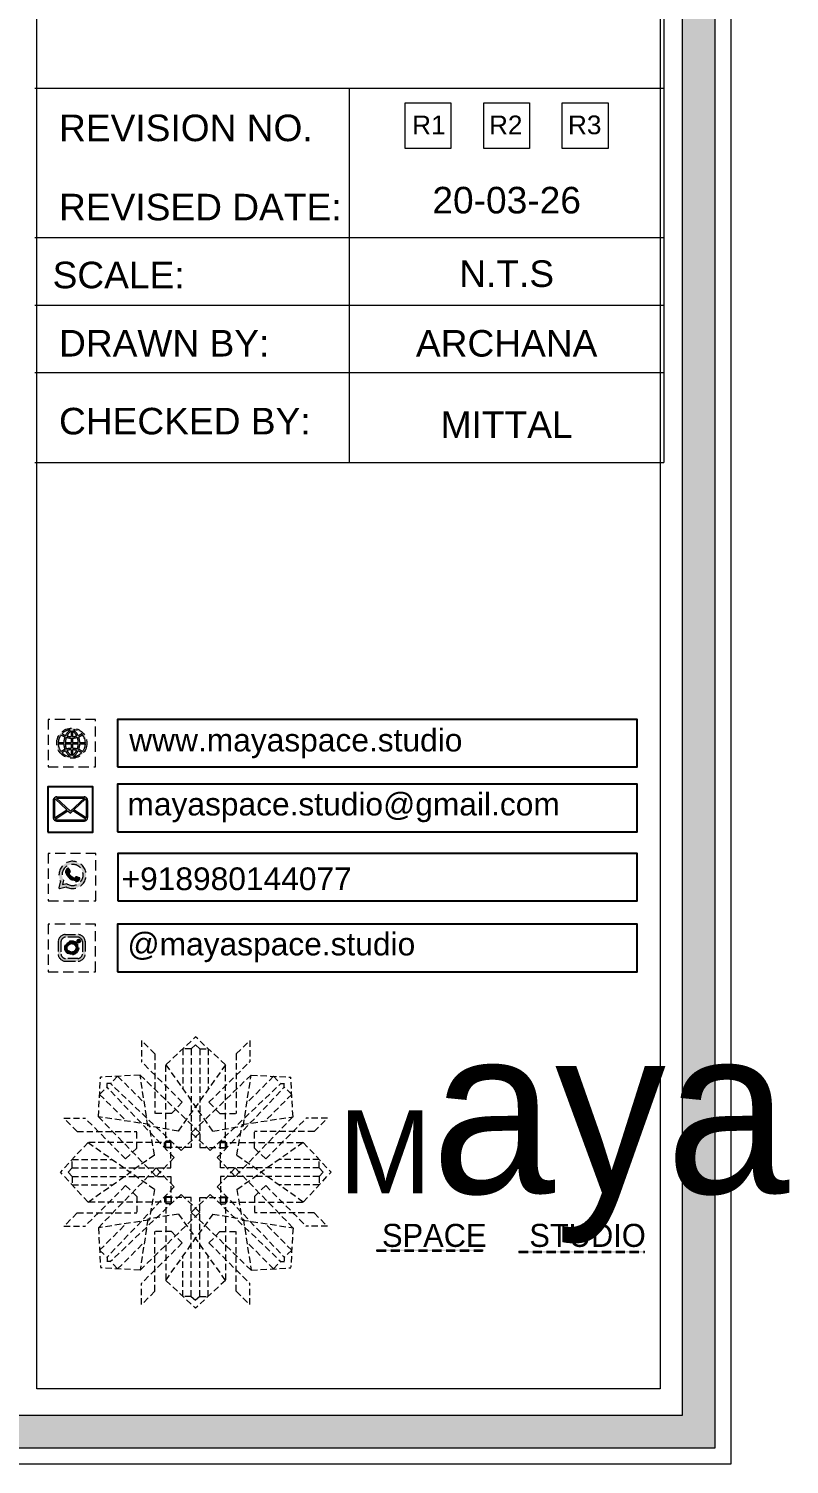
# Model space of a CAD drawing. Header units: millimetres. Extents: x 56222 to 3066687, y -650199 to -121287.
# Drawn here: x 134861.8 to 134896.4, y -182919.5 to -182854.1 of the extents above; entities that cross this region are included whole.
import ezdxf
from ezdxf.enums import TextEntityAlignment as Align

# ---------------------------------------------------------------- set-up
doc = ezdxf.new("R2010")
doc.units = ezdxf.units.MM
doc.header["$MEASUREMENT"] = 0
doc.linetypes.add('DASHEDX2', pattern=[1.5, 1, -0.5])
doc.layers.add('Dimension', color=10, linetype='DASHEDX2', lineweight=20)
doc.layers.add('NAME PLATE', color=7, linetype='Continuous', lineweight=25)
doc.styles.add('Arial', font='arial.ttf')
doc.styles.get("Standard").update_dxf_attribs({"font": 'arial.ttf', "height": 6})

# ---------------------------------------------------------------- blocks, each defined once
blk = doc.blocks.new('FSFSF')
at = {"color": 42, "lineweight": 5, "true_color": 0xe0ac11}
for p, q in [((28600.03, 143.51), (28600.03, 140.16)), ((28602.15, 141.41), (28600.03, 143.51)), ((28603.86, 139.69), (28608.58, 144.08)), ((28613.31, 139.69), (28608.58, 144.08)), ((28615.02, 141.41), (28617.14, 143.51)), ((28617.14, 143.51), (28617.14, 140.16)), ((28602.15, 141.41), (28602.15, 131.95)), ((28607.9, 142.22), (28606.58, 142.22)), ((28606.58, 142.22), (28606.58, 135.84)), ((28607.9, 142.22), (28608.58, 142.85)), ((28607.9, 142.22), (28607.9, 126.58)), ((28609.27, 142.22), (28608.59, 142.85)), ((28609.27, 142.22), (28609.27, 126.58)), ((28609.27, 142.22), (28610.59, 142.22)), ((28610.59, 142.22), (28610.59, 135.84)), ((28615.02, 141.41), (28615.02, 131.95)), ((28606.47, 133.76), (28600.03, 140.16)), ((28603.86, 126.58), (28603.86, 139.69)), ((28603.86, 139.69), (28608.58, 133.02)), ((28613.31, 139.69), (28608.59, 133.02)), ((28610.7, 133.76), (28617.14, 140.16)), ((28613.31, 126.58), (28613.31, 139.69)), ((28593.19, 131.45), (28593.54, 137.71)), ((28599.8, 138.06), (28593.54, 137.71)), ((28595.12, 136.69), (28594.53, 136.69)), ((28594.56, 136.12), (28594.56, 136.71)), ((28596.24, 137.86), (28595.12, 136.69)), ((28606.27, 126.08), (28595.12, 136.69)), ((28596.24, 137.86), (28600.47, 133.65)), ((28601.03, 130), (28599.8, 138.06)), ((28599.8, 138.05), (28608.58, 129.56)), ((28617.37, 138.05), (28608.59, 129.56)), ((28610.9, 126.08), (28622.05, 136.69)), ((28616.14, 130), (28617.37, 138.06)), ((28620.93, 137.86), (28616.7, 133.65)), ((28617.37, 138.06), (28623.63, 137.71)), ((28620.93, 137.86), (28622.05, 136.69)), ((28622.05, 136.69), (28622.64, 136.69)), ((28622.62, 136.12), (28622.62, 136.71)), ((28624, 131.45), (28623.65, 137.71)), ((28593.39, 135), (28594.56, 136.12)), ((28593.39, 135), (28597.6, 130.78)), ((28605.17, 124.98), (28594.56, 136.12)), ((28612.02, 124.98), (28622.62, 136.12)), ((28623.8, 135), (28619.59, 130.78)), ((28623.8, 135), (28622.62, 136.12)), ((28604.75, 131.95), (28602.15, 131.95)), ((28606.47, 133.76), (28604.75, 131.95)), ((28605.86, 129.18), (28608.58, 133.02)), ((28611.31, 129.18), (28608.59, 133.02)), ((28610.7, 133.76), (28612.42, 131.95)), ((28612.42, 131.95), (28615.02, 131.95)), ((28587.73, 131.22), (28591.08, 131.22)), ((28589.84, 129.1), (28587.73, 131.22)), ((28597.49, 124.78), (28591.08, 131.22)), ((28593.19, 131.45), (28601.69, 122.67)), ((28601.25, 130.22), (28593.19, 131.45)), ((28605.86, 129.18), (28601.03, 130)), ((28602.07, 125.39), (28601.25, 130.22)), ((28611.31, 129.18), (28616.14, 130)), ((28615.12, 125.39), (28615.94, 130.22)), ((28623.99, 131.45), (28615.5, 122.67)), ((28615.94, 130.22), (28624, 131.45)), ((28619.7, 124.78), (28626.1, 131.22)), ((28629.45, 131.22), (28626.1, 131.22)), ((28627.34, 129.1), (28629.45, 131.22)), ((28591.56, 127.39), (28587.17, 122.66)), ((28589.84, 129.1), (28599.29, 129.1)), ((28604.66, 127.39), (28591.56, 127.39)), ((28591.56, 127.39), (28598.23, 122.67)), ((28599.29, 126.5), (28599.29, 129.1)), ((28603.68, 126.54), (28603.68, 127.39)), ((28604.71, 127.57), (28603.86, 127.57)), ((28604.66, 123.35), (28604.66, 127.39)), ((28604.7, 126.58), (28604.71, 127.57)), ((28606.27, 126.08), (28608.58, 128.27)), ((28607.9, 128.92), (28608.58, 129.56)), ((28607.9, 128.92), (28608.58, 128.27)), ((28609.27, 128.92), (28608.59, 129.56)), ((28609.27, 128.92), (28608.59, 128.27)), ((28610.9, 126.08), (28608.59, 128.27)), ((28612.46, 126.58), (28612.46, 127.57)), ((28612.46, 127.57), (28613.31, 127.57)), ((28612.52, 123.35), (28612.52, 127.39)), ((28612.52, 127.39), (28625.63, 127.39)), ((28613.51, 126.54), (28613.51, 127.39)), ((28627.34, 129.1), (28617.89, 129.1)), ((28617.89, 126.5), (28617.89, 129.1)), ((28625.63, 127.39), (28618.96, 122.67)), ((28625.63, 127.39), (28630.02, 122.66)), ((28597.49, 124.78), (28599.29, 126.5)), ((28602.07, 125.39), (28598.23, 122.67)), ((28604.66, 126.54), (28603.68, 126.54)), ((28607.9, 126.58), (28603.86, 126.58)), ((28609.27, 126.58), (28613.31, 126.58)), ((28612.52, 126.54), (28613.51, 126.54)), ((28615.12, 125.39), (28618.96, 122.67)), ((28619.7, 124.78), (28617.89, 126.5)), ((28589.03, 123.35), (28588.4, 122.67)), ((28589.03, 123.35), (28589.03, 124.67)), ((28589.03, 124.67), (28595.4, 124.67)), ((28589.03, 123.35), (28604.66, 123.35)), ((28602.33, 123.35), (28601.69, 122.67)), ((28602.33, 123.35), (28602.97, 122.67)), ((28605.17, 124.98), (28602.97, 122.67)), ((28612.02, 124.98), (28614.21, 122.67)), ((28628.16, 123.35), (28612.52, 123.35)), ((28614.85, 123.35), (28614.21, 122.67)), ((28614.85, 123.35), (28615.5, 122.67)), ((28628.16, 124.67), (28621.78, 124.67)), ((28628.16, 123.35), (28628.16, 124.67)), ((28628.16, 123.35), (28628.78, 122.67)), ((28591.56, 117.94), (28587.17, 122.66)), ((28589.03, 121.98), (28588.4, 122.65)), ((28589.03, 121.98), (28604.66, 121.98)), ((28589.03, 121.98), (28589.03, 120.66)), ((28589.03, 120.66), (28595.4, 120.66)), ((28597.49, 120.54), (28591.08, 114.11)), ((28591.56, 117.94), (28598.23, 122.65)), ((28593.19, 113.88), (28601.69, 122.65)), ((28597.49, 120.54), (28599.29, 118.83)), ((28602.07, 119.94), (28598.23, 122.65)), ((28602.33, 121.98), (28601.69, 122.65)), ((28602.33, 121.98), (28602.97, 122.65)), ((28605.17, 120.35), (28602.97, 122.65)), ((28604.66, 121.98), (28604.66, 117.94)), ((28612.02, 120.35), (28614.21, 122.65)), ((28612.52, 121.98), (28612.52, 117.94)), ((28628.16, 121.98), (28612.52, 121.98)), ((28614.85, 121.98), (28614.21, 122.65)), ((28614.85, 121.98), (28615.5, 122.65)), ((28615.12, 119.94), (28618.96, 122.65)), ((28623.99, 113.88), (28615.5, 122.65)), ((28619.7, 120.54), (28617.89, 118.83)), ((28625.63, 117.94), (28618.96, 122.65)), ((28619.7, 120.54), (28626.1, 114.11)), ((28628.16, 120.66), (28621.78, 120.66)), ((28625.63, 117.94), (28630.02, 122.66)), ((28628.16, 121.98), (28628.78, 122.65)), ((28628.16, 121.98), (28628.16, 120.66)), ((28605.17, 120.35), (28594.56, 109.2)), ((28606.27, 119.15), (28595.12, 108.54)), ((28599.29, 118.83), (28599.29, 116.23)), ((28602.07, 119.94), (28601.25, 115.1)), ((28604.66, 118.78), (28603.68, 118.78)), ((28603.68, 118.78), (28603.68, 117.94)), ((28607.9, 118.65), (28603.86, 118.65)), ((28603.86, 118.65), (28603.86, 105.54)), ((28604.7, 118.65), (28604.71, 117.66)), ((28606.27, 119.15), (28608.58, 116.96)), ((28607.9, 103.01), (28607.9, 118.65)), ((28610.9, 119.15), (28608.59, 116.96)), ((28609.27, 118.65), (28613.31, 118.65)), ((28609.27, 103.01), (28609.27, 118.65)), ((28610.9, 119.15), (28622.05, 108.54)), ((28612.02, 120.35), (28622.62, 109.2)), ((28612.46, 118.65), (28612.46, 117.66)), ((28612.52, 118.78), (28613.51, 118.78)), ((28613.31, 118.65), (28613.31, 105.54)), ((28613.51, 118.78), (28613.51, 117.94)), ((28615.12, 119.94), (28615.94, 115.1)), ((28617.89, 118.83), (28617.89, 116.23)), ((28589.84, 116.23), (28587.73, 114.11)), ((28589.84, 116.23), (28599.29, 116.23)), ((28604.66, 117.94), (28591.56, 117.94)), ((28605.86, 116.05), (28601.03, 115.23)), ((28604.71, 117.66), (28603.86, 117.66)), ((28605.86, 116.05), (28608.58, 112.21)), ((28607.9, 116.31), (28608.58, 116.96)), ((28607.9, 116.31), (28608.58, 115.67)), ((28609.27, 116.31), (28608.59, 116.96)), ((28609.27, 116.31), (28608.59, 115.67)), ((28611.31, 116.05), (28608.59, 112.21)), ((28611.31, 116.05), (28616.14, 115.23)), ((28612.46, 117.66), (28613.31, 117.66)), ((28612.52, 117.94), (28625.63, 117.94)), ((28627.34, 116.23), (28617.89, 116.23)), ((28627.34, 116.23), (28629.45, 114.11)), ((28587.73, 114.11), (28591.08, 114.11)), ((28601.25, 115.1), (28593.19, 113.87)), ((28593.19, 113.87), (28593.54, 107.62)), ((28593.39, 110.32), (28597.6, 114.55)), ((28599.8, 107.17), (28608.58, 115.67)), ((28601.03, 115.23), (28599.8, 107.17)), ((28617.37, 107.17), (28608.59, 115.67)), ((28615.94, 115.1), (28624, 113.87)), ((28616.14, 115.23), (28617.37, 107.17)), ((28623.8, 110.32), (28619.59, 114.55)), ((28624, 113.87), (28623.65, 107.62)), ((28629.45, 114.11), (28626.1, 114.11)), ((28596.24, 107.37), (28600.47, 111.58)), ((28606.47, 111.47), (28600.03, 105.07)), ((28602.15, 103.82), (28602.15, 113.27)), ((28604.75, 113.27), (28602.15, 113.27)), ((28603.86, 105.54), (28608.58, 112.21)), ((28606.47, 111.47), (28604.75, 113.27)), ((28613.31, 105.54), (28608.59, 112.21)), ((28610.7, 111.47), (28612.42, 113.27)), ((28610.7, 111.47), (28617.14, 105.07)), ((28612.42, 113.27), (28615.02, 113.27)), ((28615.02, 103.82), (28615.02, 113.27)), ((28620.93, 107.37), (28616.7, 111.58)), ((28593.39, 110.32), (28594.56, 109.2)), ((28594.56, 109.2), (28594.56, 108.61)), ((28606.58, 103.01), (28606.58, 109.38)), ((28610.59, 103.01), (28610.59, 109.38)), ((28623.8, 110.32), (28622.62, 109.2)), ((28622.62, 109.2), (28622.62, 108.61)), ((28599.8, 107.17), (28593.54, 107.52)), ((28595.12, 108.54), (28594.53, 108.54)), ((28596.24, 107.37), (28595.12, 108.54)), ((28617.37, 107.17), (28623.63, 107.52)), ((28620.93, 107.37), (28622.05, 108.54)), ((28622.05, 108.54), (28622.64, 108.54)), ((28600.03, 101.71), (28600.03, 105.07)), ((28603.86, 105.54), (28608.58, 101.15)), ((28613.31, 105.54), (28608.58, 101.15)), ((28617.14, 101.71), (28617.14, 105.07)), ((28602.15, 103.82), (28600.03, 101.71)), ((28607.9, 103.01), (28606.58, 103.01)), ((28607.9, 103.01), (28608.58, 102.38)), ((28609.27, 103.01), (28608.59, 102.38)), ((28609.27, 103.01), (28610.59, 103.01)), ((28615.02, 103.82), (28617.14, 101.71))]:
    blk.add_line(p, q, dxfattribs=at)
blk = doc.blocks.new('hgwg')
at = {"layer": 'Dimension', "true_color": 0xd39e00}
h = blk.add_hatch(color=42, dxfattribs=at)
h.dxf.hatch_style = 1
h.paths.add_polyline_path([(27505.71, 45.05), (27494.27, 45.05), (27494.27, 44.9), (27505.71, 44.9)])
h = blk.add_hatch(color=42, dxfattribs=at)
h.dxf.hatch_style = 1
h.paths.add_polyline_path([(27523.3, 44.9), (27509.68, 44.9), (27509.68, 44.75), (27523.3, 44.75)])
at = {"layer": 'Dimension', "color": 42, "true_color": 0xd39e00}
for p, q in [((27494.27, 45.05), (27505.71, 45.05)), ((27494.27, 44.9), (27494.27, 45.05)), ((27494.27, 44.9), (27505.71, 44.9)), ((27505.71, 45.05), (27505.71, 44.9)), ((27509.68, 44.9), (27523.3, 44.9)), ((27509.68, 44.9), (27509.68, 44.75)), ((27509.68, 44.75), (27523.3, 44.75)), ((27523.3, 44.75), (27523.3, 44.9))]:
    blk.add_line(p, q, dxfattribs=at)
at = {"layer": 'Dimension', "color": 42, "true_color": 0xd39e00, "attachment_point": 1}
for s, width, insert, char_height in [('{\\fCinzel|b0|i0|c0|p2;\\H1.5x;M\\fAmsterdam One|b0|i0|c0|p2;\\H2x;aya}', 85.3277, (27490.17, 69.17), 6), ('{\\fCinzel|b0|i0|c0|p0;SPACE     STUDIO}', 66.129, (27494.83, 47.86), 2.5)]:
    blk.add_mtext_dynamic_manual_height_columns(s, width=width, gutter_width=30, heights=[0], dxfattribs=dict(at, insert=insert, char_height=char_height))
blk = doc.blocks.new('QEGW4TG')
at = {"layer": 'Dimension', "true_color": 0x000000}
h = blk.add_hatch(color=18, dxfattribs=at)
h.dxf.hatch_style = 1
h.paths.add_polyline_path([(2.69, 1.93, 0.170513), (2.95, 1.97, 0.190337), (3.11, 2.18, 0.316231), (3.07, 2.28), (2.79, 2.37, 0.273721), (2.69, 2.34, 0.040749), (2.63, 2.27, -0.441282), (2.53, 2.25, -0.11828), (2.06, 2.64, -0.441282), (2.07, 2.74, 0.040749), (2.13, 2.81, 0.290083), (2.14, 2.92), (2.01, 3.18, 0.316231), (1.91, 3.2, 0.190337), (1.73, 3, 0.170513), (1.72, 2.74, 0.252784)], flags=0)
h.paths.add_polyline_path([(1.19, 1.98), (1.03, 1.3, 0.550912), (1.11, 1.23), (1.75, 1.39, 6.344125)])
h.paths.add_polyline_path([(1.81, 1.7), (1.4, 1.6), (1.5, 2.03, -9.071339)], flags=16)
h.paths.add_polyline_path([(3.11, 2.16, -0.17811), (2.95, 1.97, -0.170513), (2.69, 1.93, -0.252784), (1.72, 2.74, -0.170513), (1.73, 3, -0.17811), (1.89, 3.19, -0.370089), (2.01, 3.18), (2.14, 2.92, -0.307185), (2.13, 2.8, -0.041087), (2.06, 2.73, 0.321676), (2.05, 2.65, 0.126524), (2.55, 2.24, 0.312216), (2.62, 2.26, -0.041087), (2.68, 2.34, -0.290673), (2.79, 2.37), (3.07, 2.28, -0.370089)], flags=0)
h = blk.add_hatch(color=18, dxfattribs=at)
h.dxf.hatch_style = 1
h.paths.add_polyline_path([(2.79, 2.37, 0.273721), (2.69, 2.34, 0.040749), (2.63, 2.27, -0.441282), (2.53, 2.25, -0.11828), (2.06, 2.64, -0.441282), (2.07, 2.74, 0.040749), (2.13, 2.81, 0.290083), (2.14, 2.92), (2.01, 3.18, 0.316231), (1.91, 3.2, 0.190337), (1.73, 3, 0.170513), (1.72, 2.74, 0.252784), (2.69, 1.93, 0.170513), (2.95, 1.97, 0.190337), (3.11, 2.18, 0.316231), (3.07, 2.28)])
for p, q in [((2.01, 3.18), (2.14, 2.92)), ((1.19, 1.98), (1.03, 1.3)), ((1.5, 2.03), (1.4, 1.6)), ((1.4, 1.6), (1.81, 1.7)), ((3.07, 2.28), (2.8, 2.36)), ((1.1, 1.23), (1.75, 1.39))]:
    blk.add_line(p, q)
blk.add_lwpolyline([(0, 0), (4.68, 0), (4.68, 4.68), (0, 4.68)], close=True)
for centre, radius, start, end in [((2.39, 2.56), 1.34, 241.4727, 205.6422), ((2.39, 2.56), 1.04, 235.9962, 210.8333), ((2.09, 2.87), 0.39, 159.7007, 198.4072), ((2.07, 2.87), 0.364, 118.9685, 159.3648), ((1.94, 3.12), 0.0896, 41.8985, 123.1344), ((2.05, 2.87), 0.104, 320.3924, 28.6971), ((2.96, 3.23), 1.33, 201.4218, 258.1669), ((2.11, 2.68), 0.066, 135.9932, 224.8892), ((1.67, 3.16), 0.586, 312.4617, 321.8728), ((3.12, 3.42), 1.31, 216.5455, 243.5279), ((2.57, 2.3), 0.066, 234.2482, 323.1441), ((3.11, 1.94), 0.586, 137.2645, 146.6756), ((2.76, 2.27), 0.104, 70.4402, 138.745), ((2.75, 2.31), 0.39, 260.7301, 299.4366), ((2.76, 2.29), 0.364, 299.7725, 340.1688), ((3.03, 2.2), 0.0896, 336.0029, 57.2388), ((1.09, 1.29), 0.0598, 164.8483, 282.1458)]:
    blk.add_arc(centre, radius, start, end)
blk = doc.blocks.new('ASGERG')
at = {"layer": 'Dimension', "true_color": 0x000000}
h = blk.add_hatch(color=18, dxfattribs=at)
h.dxf.hatch_style = 1
h.paths.add_polyline_path([(0.99, 1.7, 0.353872), (1.69, 1.03), (2.96, 1.03, 0.353872), (3.66, 1.7), (3.66, 2.99, 0.353872), (2.96, 3.67), (1.69, 3.67, 0.353872), (0.99, 2.99)])
h.paths.add_polyline_path([(1.27, 2.97, -0.353872), (1.72, 3.4), (2.94, 3.4, -0.353872), (3.38, 2.97), (3.38, 1.72, -0.353872), (2.94, 1.3), (1.72, 1.3, -0.353872), (1.27, 1.72)], flags=16)
h.paths.add_polyline_path([(3.02, 2.35, -1), (1.64, 2.35, -1)], flags=0)
h.paths.add_polyline_path([(2.74, 2.35, -1), (1.92, 2.35, -1)], flags=0)
h.paths.add_polyline_path([(2.86, 3.02, -1), (3.19, 3.02, -1)], flags=0)
h.paths.add_polyline_path([(1.64, 2.35, 1), (3.02, 2.35, 1)], flags=0)
h = blk.add_hatch(color=18, dxfattribs=at)
h.dxf.hatch_style = 1
h.paths.add_polyline_path([(1.64, 2.35, 1), (3.02, 2.35, 1)])
h.paths.add_polyline_path([(2.74, 2.35, -1), (1.92, 2.35, -1)], flags=16)
h = blk.add_hatch(color=18, dxfattribs=at)
h.dxf.hatch_style = 1
h.paths.add_polyline_path([(3.19, 3.02, 1), (2.86, 3.02, 1)])
for p, q in [((0.99, 2.99), (0.99, 1.7)), ((1.27, 2.97), (1.27, 1.72)), ((1.69, 3.67), (2.96, 3.67)), ((2.94, 3.4), (1.72, 3.4)), ((3.38, 2.97), (3.38, 1.72)), ((3.66, 2.99), (3.66, 1.7)), ((1.69, 1.03), (2.96, 1.03)), ((2.94, 1.3), (1.72, 1.3))]:
    blk.add_line(p, q)
blk.add_lwpolyline([(0, 0), (4.68, 0), (4.68, 4.68), (0, 4.68)], close=True)
for centre, radius in [((2.33, 2.35), 0.694), ((3.02, 3.02), 0.168), ((2.33, 2.35), 0.414)]:
    blk.add_circle(centre, radius)
for centre, radius, start, end in [((1.76, 2.89), 0.778, 94.8631, 172.8127), ((1.76, 2.91), 0.491, 94.8631, 172.8127), ((2.9, 2.91), 0.491, 7.1873, 85.1369), ((2.89, 2.89), 0.778, 7.1873, 85.1369), ((1.76, 1.8), 0.778, 187.1873, 265.1369), ((1.76, 1.78), 0.491, 187.1873, 265.1369), ((2.9, 1.78), 0.491, 274.8631, 352.8127), ((2.89, 1.8), 0.778, 274.8631, 352.8127)]:
    blk.add_arc(centre, radius, start, end)
blk = doc.blocks.new('DTGWEGEARG')
at = {"layer": 'Dimension', "true_color": 0x000000}
h = blk.add_hatch(color=18, dxfattribs=at)
h.dxf.hatch_style = 1
h.paths.add_polyline_path([(3.83, 2.34, 1), (0.85, 2.34, 1)])
h.paths.add_polyline_path([(2.51, 1.01, 0.105795), (2.96, 1.58, -0.055205), (3.3, 1.41, -0.169822)], flags=16)
h.paths.add_polyline_path([(2.41, 1.12), (2.41, 1.69, -0.058279), (2.81, 1.63, -0.103353)], flags=16)
h.paths.add_polyline_path([(2.26, 1.13, -0.101741), (1.87, 1.63, -0.057171), (2.26, 1.69)], flags=16)
h.paths.add_polyline_path([(2.17, 1.01, -0.169822), (1.38, 1.41, -0.055205), (1.72, 1.58, 0.105795)], flags=16)
h.paths.add_polyline_path([(3.02, 1.72, 0.081336), (3.13, 2.27), (3.68, 2.27, -0.152069), (3.4, 1.52, 0.05687)], flags=16)
h.paths.add_polyline_path([(2.87, 1.77, 0.061945), (2.41, 1.84), (2.41, 2.27), (2.98, 2.27, -0.081344)], flags=16)
h.paths.add_polyline_path([(2.26, 1.84, 0.060923), (1.8, 1.77, -0.081344), (1.7, 2.27), (2.26, 2.27)], flags=16)
h.paths.add_polyline_path([(1.66, 1.72, 0.05687), (1.28, 1.52, -0.152069), (1, 2.27), (1.55, 2.27, 0.081336)], flags=16)
h.paths.add_polyline_path([(2.41, 2.42), (2.41, 2.83, 0.061945), (2.87, 2.91, -0.080009), (2.98, 2.42)], flags=16)
h.paths.add_polyline_path([(3.13, 2.42, 0.080116), (3.02, 2.96, 0.05687), (3.4, 3.16, 0.028258), (3.3, 3.27, -0.055205), (2.96, 3.1, 0.105795), (2.51, 3.67, -0.36029), (3.68, 2.42)], flags=16)
h.paths.add_polyline_path([(2.26, 2.42), (1.7, 2.42, -0.080009), (1.8, 2.91, 0.060923), (2.26, 2.84)], flags=16)
h.paths.add_polyline_path([(1.55, 2.42), (1, 2.42, -0.150466), (1.28, 3.16, 0.05687), (1.66, 2.96, 0.080116)], flags=16)
h.paths.add_polyline_path([(2.41, 2.98), (2.41, 3.56, -0.103353), (2.81, 3.05, -0.058279)], flags=16)
h.paths.add_polyline_path([(2.26, 2.99, -0.057171), (1.87, 3.05, -0.101741), (2.26, 3.55)], flags=16)
h.paths.add_polyline_path([(1.72, 3.1, -0.055205), (1.38, 3.27, -0.169822), (2.17, 3.67, 0.105795)], flags=16)
blk.add_lwpolyline([(0, 0), (4.68, 0), (4.68, 4.68), (0, 4.68)], close=True)
at = {"layer": 'Dimension', "color": 18, "true_color": 0x000000}
for p, q in [((2.26, 3.55), (2.26, 2.99)), ((2.26, 2.84), (2.26, 2.42)), ((2.41, 3.56), (2.41, 2.98)), ((2.41, 2.83), (2.41, 2.42)), ((1, 2.42), (1.55, 2.42)), ((1, 2.27), (1.55, 2.27)), ((1.7, 2.42), (2.26, 2.42)), ((1.7, 2.27), (2.26, 2.27)), ((2.26, 2.27), (2.26, 1.84)), ((2.26, 1.69), (2.26, 1.13)), ((2.41, 2.42), (2.98, 2.42)), ((2.41, 2.27), (2.98, 2.27)), ((2.41, 2.27), (2.41, 1.84)), ((2.41, 1.69), (2.41, 1.12)), ((3.13, 2.42), (3.68, 2.42)), ((3.13, 2.27), (3.68, 2.27))]:
    blk.add_line(p, q, dxfattribs=at)
blk.add_circle((2.34, 2.34), 1.49, dxfattribs=at)
for centre, radius, start, end in [((2.34, 2.34), 1.34, 142.3819, 176.6093), ((2.34, 4.74), 1.9, 236.1399, 249.1595), ((2.34, 2.34), 1.34, 97.3549, 135.9073), ((2.34, 4.74), 1.75, 236.7417, 249.3811), ((3.28, 2.34), 1.73, 159.0567, 177.3789), ((3.28, 2.34), 1.58, 158.8325, 177.1302), ((3.28, 2.34), 1.73, 129.9301, 154.0867), ((2.34, 4.74), 1.9, 253.6799, 267.6253), ((3.28, 2.34), 1.58, 130.1073, 153.3446), ((2.34, 4.74), 1.75, 254.3336, 267.422), ((1.4, 2.34), 1.58, 26.6554, 50.2584), ((2.34, 4.74), 1.75, 272.3248, 285.6664), ((2.34, 4.74), 1.9, 272.1415, 286.3201), ((2.34, 2.34), 1.34, 3.3907, 82.6451), ((1.4, 2.34), 1.73, 25.9133, 50.0699), ((1.4, 2.34), 1.58, 2.8698, 21.1675), ((2.34, 4.74), 1.75, 290.6189, 303.2583), ((2.34, 4.74), 1.9, 290.8405, 303.8601), ((1.4, 2.34), 1.73, 2.6211, 20.9433), ((2.34, 2.34), 1.34, 183.0315, 217.6181), ((2.34, -0.06), 1.9, 110.8405, 123.8601), ((2.34, -0.06), 1.75, 110.6189, 123.2583), ((3.28, 2.34), 1.73, 182.3435, 200.9433), ((3.28, 2.34), 1.58, 182.5658, 201.1675), ((3.28, 2.34), 1.73, 205.9133, 230.0699), ((2.34, -0.06), 1.9, 92.3747, 106.3201), ((2.34, -0.06), 1.75, 92.578, 105.6664), ((3.28, 2.34), 1.58, 206.6554, 229.8927), ((2.34, -0.06), 1.9, 73.6799, 87.8585), ((2.34, -0.06), 1.75, 74.3336, 87.6752), ((1.4, 2.34), 1.58, 309.7416, 333.3446), ((1.4, 2.34), 1.73, 309.9301, 334.0867), ((1.4, 2.34), 1.58, 338.8325, 357.4342), ((2.34, -0.06), 1.75, 56.7417, 69.3811), ((1.4, 2.34), 1.73, 339.0567, 357.6565), ((2.34, -0.06), 1.9, 56.1399, 69.1595), ((2.34, 2.34), 1.34, 322.3819, 356.9685), ((2.34, 2.34), 1.34, 224.0927, 262.6451), ((2.34, 2.34), 1.34, 277.3549, 315.9073)]:
    blk.add_arc(centre, radius, start, end, dxfattribs=at)

msp = doc.modelspace()

# ---------------------------------------------------------------- hatches: boundary and pattern name
at = {"layer": 'Dimension', "linetype": 'Continuous', "true_color": 0xd39e00}
h = msp.add_hatch(color=42, dxfattribs=at)
h.paths.add_polyline_path([(134681.939, -182770.158), (134681.939, -182918.733), (134893.02, -182918.733), (134893.02, -182770.158)])
h.paths.add_polyline_path([(134683.42, -182771.64), (134891.539, -182771.64), (134891.539, -182917.252), (134683.42, -182917.252)], flags=16)
at = {"layer": 'Dimension', "true_color": 0x000000}
h = msp.add_hatch(color=18, dxfattribs=at)
h.dxf.hatch_style = 1
h.paths.add_polyline_path([(134864.327, -182890.19, 0.414214), (134864.484, -182890.033), (134864.484, -182889.247, 0.414214), (134864.327, -182889.089), (134863.077, -182889.089, 0.414214), (134862.92, -182889.247), (134862.92, -182890.033, 0.414214), (134863.077, -182890.19)])
h.paths.add_polyline_path([(134863.818, -182889.717), (134864.396, -182890.103, -0.198912), (134864.327, -182890.131), (134863.077, -182890.131, -0.198912), (134863.008, -182890.103), (134863.586, -182889.717), (134863.702, -182889.825)], flags=16)
h.paths.add_polyline_path([(134863.702, -182889.744), (134863.066, -182889.149, -0.028783), (134863.077, -182889.148), (134864.327, -182889.148, -0.028783), (134864.338, -182889.149)], flags=16)
h.paths.add_polyline_path([(134863.862, -182889.675), (134864.395, -182889.176, -0.202482), (134864.425, -182889.247), (134864.425, -182890.033, -0.043076), (134864.424, -182890.05)], flags=16)
h.paths.add_polyline_path([(134863.542, -182889.675), (134862.98, -182890.05, -0.043076), (134862.979, -182890.033), (134862.979, -182889.247, -0.202482), (134863.009, -182889.176)], flags=16)

# ---------------------------------------------------------------- linework, layer by layer
at = {"color": 18, "true_color": 0x000000}
for points in [[(134865.845, -182887.727), (134889.496, -182887.727), (134889.496, -182885.565), (134865.845, -182885.565)], [(134865.845, -182890.677), (134889.496, -182890.677), (134889.496, -182888.516), (134865.845, -182888.516)], [(134865.856, -182893.824), (134889.496, -182893.824), (134889.496, -182891.663), (134865.856, -182891.663)], [(134865.845, -182897.047), (134889.496, -182897.047), (134889.496, -182894.885), (134865.845, -182894.885)]]:
    msp.add_lwpolyline(points, close=True, dxfattribs=at)
msp.add_lwpolyline([(134862.673, -182890.694), (134864.729, -182890.694), (134864.729, -182888.638), (134862.673, -182888.638)], close=True)
at = {"layer": 'Dimension', "color": 42, "linetype": 'Continuous', "true_color": 0xd39e00}
for p, q in [((134890.707, -182847.939), (134890.707, -182873.863)), ((134862.085, -182856.827), (134890.707, -182856.827)), ((134876.396, -182873.863), (134876.396, -182856.827)), ((134890.707, -182863.642), (134862.085, -182863.642)), ((134890.707, -182866.711), (134862.085, -182866.711)), ((134890.707, -182869.78), (134862.085, -182869.78)), ((134862.085, -182873.863), (134890.707, -182873.863))]:
    msp.add_line(p, q, dxfattribs=at)
at = {"layer": 'Dimension', "color": 18, "linetype": 'Continuous', "true_color": 0x000000}
for p, q in [((134862.92, -182889.247), (134862.92, -182890.033)), ((134862.979, -182889.247), (134862.979, -182890.033)), ((134863.009, -182889.176), (134863.542, -182889.675)), ((134863.066, -182889.149), (134863.702, -182889.744)), ((134863.077, -182889.089), (134864.327, -182889.089)), ((134863.077, -182889.148), (134864.327, -182889.148)), ((134863.702, -182889.744), (134864.338, -182889.149)), ((134863.862, -182889.675), (134864.395, -182889.176)), ((134864.425, -182889.247), (134864.425, -182890.033)), ((134864.484, -182889.247), (134864.484, -182890.033)), ((134862.98, -182890.05), (134863.542, -182889.675)), ((134863.008, -182890.103), (134863.586, -182889.717)), ((134863.586, -182889.717), (134863.702, -182889.825)), ((134863.702, -182889.825), (134863.818, -182889.717)), ((134864.396, -182890.103), (134863.818, -182889.717)), ((134864.424, -182890.05), (134863.862, -182889.675)), ((134863.077, -182890.131), (134864.327, -182890.131)), ((134863.077, -182890.19), (134864.327, -182890.19))]:
    msp.add_line(p, q, dxfattribs=at)
at = {"layer": 'Dimension', "color": 42, "linetype": 'Continuous', "true_color": 0xd39e00}
for points in [[(134681.198, -182769.418), (134893.761, -182769.418), (134893.761, -182919.474), (134681.198, -182919.474)], [(134681.939, -182770.158), (134893.02, -182770.158), (134893.02, -182918.733), (134681.939, -182918.733)], [(134683.42, -182771.64), (134891.539, -182771.64), (134891.539, -182917.252), (134683.42, -182917.252)], [(134878.93, -182857.487), (134881.018, -182857.487), (134881.018, -182859.575), (134878.93, -182859.575)], [(134882.507, -182857.487), (134884.596, -182857.487), (134884.596, -182859.575), (134882.507, -182859.575)], [(134886.085, -182857.487), (134888.174, -182857.487), (134888.174, -182859.575), (134886.085, -182859.575)]]:
    msp.add_lwpolyline(points, close=True, dxfattribs=at)
at = {"layer": 'Dimension', "color": 42, "linetype": 'ByBlock', "true_color": 0xd39e00}
msp.add_lwpolyline([(134862.173, -182916.032), (134862.173, -182772.859), (134890.536, -182772.859), (134890.536, -182916.032)], close=True, dxfattribs=at)
at = {"layer": 'Dimension', "color": 18, "true_color": 0x000000}
for centre, radius, start, end in [((134863.077, -182889.247), 0.157, 90, 180), ((134863.077, -182889.247), 0.0983, 134.21354, 180), ((134863.077, -182889.247), 0.0983, 90, 96.59481), ((134864.327, -182889.247), 0.157, 0, 90), ((134864.327, -182889.247), 0.0983, 83.40519, 90), ((134864.327, -182889.247), 0.0983, 0, 45.78646), ((134863.077, -182890.033), 0.157, 180, 270), ((134863.077, -182890.033), 0.0983, 180, 189.86619), ((134863.077, -182890.033), 0.0983, 224.99995, 270), ((134864.327, -182890.033), 0.157, 270, 0), ((134864.327, -182890.033), 0.0983, 270, 315.00005), ((134864.327, -182890.033), 0.0983, 350.13381, 0)]:
    msp.add_arc(centre, radius, start, end, dxfattribs=at)

# ---------------------------------------------------------------- block references
at = {"layer": 'Dimension', "color": 42, "true_color": 0xd39e00}
for name, p, xscale, yscale, zscale in [('DTGWEGEARG', (134862.684, -182887.727), 0.462102055022299, 0.462102055022299, 0.462102055022299), ('QEGW4TG', (134862.695, -182893.824), 0.462102055022299, 0.462102055022299, 0.462102055022299), ('ASGERG', (134862.684, -182897.047), 0.462102055022299, 0.462102055022299, 0.462102055022299), ('FSFSF', (126644.797, -182941.442), 0.2874872070050984, 0.2874872070050984, 0.2874872070050984), ('hgwg', (123342.647, -182928.607), 0.4195419386507607, 0.4195419386507607, 0.4195419386507607)]:
    msp.add_blockref(name, p, dxfattribs=dict(at, xscale=xscale, yscale=yscale, zscale=zscale))

# ---------------------------------------------------------------- texts
at = {"color": 18, "true_color": 0x000000, "char_height": 1.03324, "attachment_point": 1}
for s, width, gutter_width, insert in [('www.mayaspace.studio', 6.9387, 5.804, (134866.378, -182885.987)), ('mayaspace.studio@gmail.com', 4.32884, 3.621, (134866.296, -182888.902)), ('+918980144077', 16.88046, 3.621, (134866.029, -182892.301)), ('@mayaspace.studio', 4.32884, 3.621, (134866.296, -182895.272))]:
    msp.add_mtext_dynamic_manual_height_columns(s, width=width, gutter_width=gutter_width, heights=[0], dxfattribs=dict(at, insert=insert))
at = {"layer": 'NAME PLATE', "style": 'Arial'}
for s, height, p in [('REVISION NO.', 1.20901, (134868.955, -182859.237)), ('REVISED DATE: ', 1.20901, (134869.847, -182862.842)), ('SCALE:', 1.209, (134865.894, -182865.934)), ('DRAWN BY:', 1.209, (134867.969, -182869.041)), ('ARCHANA', 1.209, (134883.552, -182869.045)), ('CHECKED BY:', 1.20901, (134868.908, -182872.587)), ('MITTAL', 1.209, (134883.552, -182872.748))]:
    msp.add_text(s, height=height, dxfattribs=at).set_placement(p, align=Align.CENTER)
for s, p in [('R1', (134879.25, -182858.924)), ('R2', (134882.75, -182858.924))]:
    msp.add_text(s, height=0.8523, dxfattribs=at).set_placement(p)
at = {"layer": 'NAME PLATE', "lineweight": 0, "attachment_point": 2, "style": 'Arial'}
for s, insert, char_height, width in [('R3', (134887.104, -182858.069), 0.8523, 1.66347), ('20-03-26', (134883.552, -182861.317), 1.209, 10.47749), ('N.T.S', (134883.552, -182864.664), 1.209, 2.35966)]:
    msp.add_mtext(s, dxfattribs=dict(at, insert=insert, char_height=char_height, width=width))

doc.saveas('drawing.dxf')
